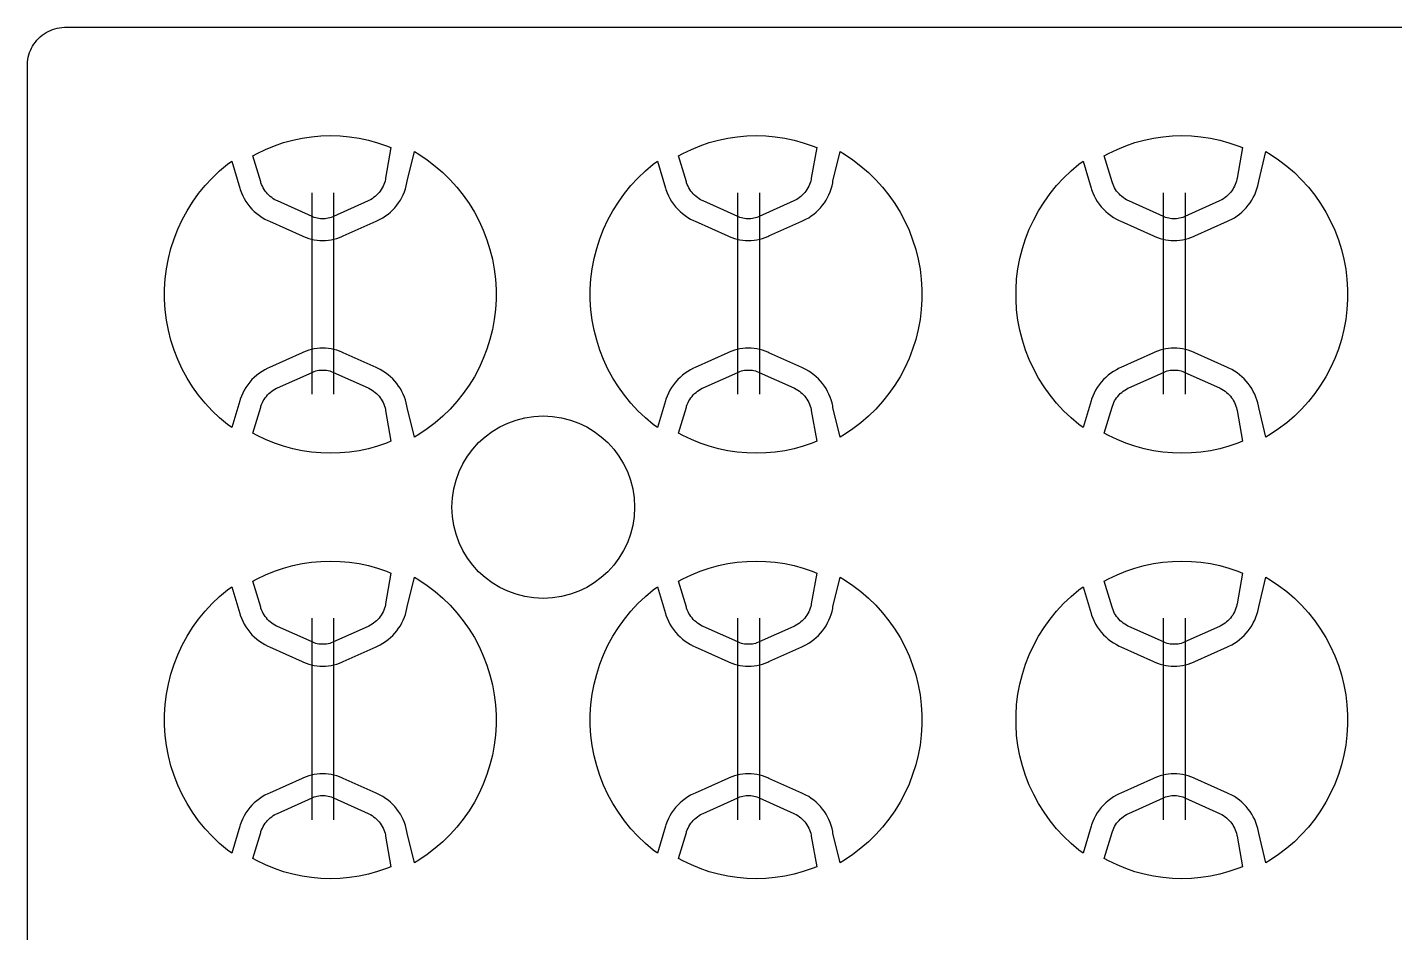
# Model space of a CAD drawing. Extents: x -62630 to 62630, y -41490 to 41490.
# Drawn here: x -62630 to 0, y 0 to 41490 of the extents above; entities that cross this region are included whole.
import ezdxf

# ---------------------------------------------------------------- set-up
doc = ezdxf.new("R2010")
doc.units = 0
doc.layers.add('L0D0_0', color=1, linetype='CONTINUOUS')

msp = doc.modelspace()

# ---------------------------------------------------------------- linework, layer by layer
at = {"layer": 'L0D0_0'}
for points in [[(-62630, -39792.879), (-62630, 39794.996), (-62623.094, 39904.771), (-62609.308, 40013.895), (-62588.697, 40121.939), (-62561.344, 40228.475), (-62527.354, 40333.084), (-62486.863, 40435.352), (-62440.031, 40534.876), (-62387.042, 40631.262), (-62328.106, 40724.132), (-62263.454, 40813.117), (-62193.342, 40897.867), (-62118.048, 40978.048), (-62037.867, 41053.342), (-61953.117, 41123.454), (-61864.132, 41188.106), (-61771.262, 41247.042), (-61674.876, 41300.031), (-61575.352, 41346.863), (-61473.084, 41387.354), (-61368.475, 41421.344), (-61261.939, 41448.697), (-61153.895, 41469.308), (-61044.771, 41483.094), (-60934.996, 41490), (56862.233, 41490)], [(-49600.001, 33911.1), (-49600.001, 24677.439)], [(-48600.001, 33911.1), (-48600.001, 24677.439)], [(-30100.001, 33911.1), (-30100.001, 24677.439)], [(-29100.001, 33911.1), (-29100.001, 24677.439)], [(-10600.001, 33911.1), (-10600.001, 24677.439)], [(-9600.001, 33911.1), (-9600.001, 24677.439)], [(-49600.001, 14411.1), (-49600.001, 5177.439)], [(-48600.001, 14411.1), (-48600.001, 5177.439)], [(-30100.001, 14411.1), (-30100.001, 5177.439)], [(-29100.001, 14411.1), (-29100.001, 5177.439)], [(-10600.001, 14411.1), (-10600.001, 5177.439)], [(-9600.001, 14411.1), (-9600.001, 5177.439)]]:
    msp.add_lwpolyline(points, dxfattribs=at)
for points in [[(-49136.126, 32715.761), (-49208.243, 32720.124), (-49279.965, 32728.834), (-49351.03, 32741.859), (-49421.179, 32759.152), (-49490.156, 32780.649), (-49557.709, 32806.273), (-49590.65, 32821.101), (-51175.309, 33534.415), (-51214.413, 33552.017), (-51290.323, 33591.936), (-51363.65, 33636.422), (-51434.12, 33685.308), (-51501.47, 33738.41), (-51565.447, 33795.53), (-51625.813, 33856.454), (-51682.341, 33920.956), (-51734.82, 33988.792), (-51783.054, 34059.71), (-51826.862, 34133.443), (-51866.081, 34209.718), (-51900.563, 34288.247), (-51930.18, 34368.737), (-51942.5, 34409.812), (-52300.044, 35601.845), (-52109.209, 35708.503), (-51715.42, 35898.521), (-51310.933, 36064.555), (-50897.209, 36206.007), (-50475.739, 36322.366), (-50048.043, 36413.213), (-49615.665, 36478.22), (-49180.165, 36517.152), (-48743.112, 36529.869), (-48306.084, 36516.325), (-47870.658, 36476.569), (-47438.404, 36410.744), (-47010.881, 36319.088), (-46589.632, 36201.931), (-46176.176, 36059.697), (-45974.09, 35976.297), (-46219.286, 34571.496), (-46226.631, 34529.413), (-46246.42, 34446.298), (-46271.234, 34364.543), (-46300.981, 34284.451), (-46335.551, 34206.318), (-46374.815, 34130.437), (-46418.627, 34057.087), (-46466.825, 33986.542), (-46519.23, 33919.063), (-46575.647, 33854.9), (-46635.867, 33794.293), (-46699.666, 33737.466), (-46766.808, 33684.629), (-46837.043, 33635.98), (-46910.11, 33591.699), (-46985.738, 33551.949), (-47024.693, 33534.415), (-48609.352, 32821.101), (-48642.293, 32806.273), (-48709.846, 32780.649), (-48778.823, 32759.152), (-48848.972, 32741.859), (-48920.037, 32728.834), (-48991.759, 32720.124), (-49063.877, 32715.761)], [(-29636.126, 32715.761), (-29708.243, 32720.124), (-29779.965, 32728.834), (-29851.03, 32741.859), (-29921.179, 32759.152), (-29990.156, 32780.649), (-30057.709, 32806.273), (-30090.65, 32821.101), (-31675.309, 33534.415), (-31714.413, 33552.017), (-31790.323, 33591.936), (-31863.65, 33636.422), (-31934.12, 33685.308), (-32001.47, 33738.41), (-32065.447, 33795.53), (-32125.813, 33856.454), (-32182.341, 33920.956), (-32234.82, 33988.792), (-32283.054, 34059.71), (-32326.862, 34133.443), (-32366.081, 34209.718), (-32400.563, 34288.247), (-32430.18, 34368.737), (-32442.5, 34409.812), (-32800.044, 35601.845), (-32609.209, 35708.503), (-32215.42, 35898.521), (-31810.933, 36064.555), (-31397.209, 36206.007), (-30975.739, 36322.366), (-30548.043, 36413.213), (-30115.665, 36478.22), (-29680.165, 36517.152), (-29243.112, 36529.869), (-28806.084, 36516.325), (-28370.658, 36476.569), (-27938.404, 36410.744), (-27510.881, 36319.088), (-27089.632, 36201.931), (-26676.176, 36059.697), (-26474.09, 35976.297), (-26719.286, 34571.496), (-26726.631, 34529.413), (-26746.42, 34446.298), (-26771.234, 34364.543), (-26800.981, 34284.451), (-26835.551, 34206.318), (-26874.815, 34130.437), (-26918.627, 34057.087), (-26966.825, 33986.542), (-27019.23, 33919.063), (-27075.647, 33854.9), (-27135.867, 33794.293), (-27199.666, 33737.466), (-27266.808, 33684.629), (-27337.043, 33635.98), (-27410.11, 33591.699), (-27485.738, 33551.949), (-27524.693, 33534.415), (-29109.352, 32821.101), (-29142.293, 32806.273), (-29209.846, 32780.649), (-29278.823, 32759.152), (-29348.972, 32741.859), (-29420.037, 32728.834), (-29491.759, 32720.124), (-29563.877, 32715.761)], [(-10136.126, 32715.761), (-10208.243, 32720.124), (-10279.965, 32728.834), (-10351.03, 32741.859), (-10421.179, 32759.152), (-10490.156, 32780.649), (-10557.709, 32806.273), (-10590.65, 32821.101), (-12175.309, 33534.415), (-12214.413, 33552.017), (-12290.323, 33591.936), (-12363.65, 33636.422), (-12434.12, 33685.308), (-12501.47, 33738.41), (-12565.447, 33795.53), (-12625.813, 33856.454), (-12682.341, 33920.956), (-12734.82, 33988.792), (-12783.054, 34059.71), (-12826.862, 34133.443), (-12866.081, 34209.718), (-12900.563, 34288.247), (-12930.18, 34368.737), (-12942.5, 34409.812), (-13300.044, 35601.845), (-13109.209, 35708.503), (-12715.42, 35898.521), (-12310.933, 36064.555), (-11897.209, 36206.007), (-11475.739, 36322.366), (-11048.043, 36413.213), (-10615.665, 36478.22), (-10180.165, 36517.152), (-9743.112, 36529.869), (-9306.084, 36516.325), (-8870.658, 36476.569), (-8438.404, 36410.744), (-8010.881, 36319.088), (-7589.632, 36201.931), (-7176.176, 36059.697), (-6974.09, 35976.297), (-7219.286, 34571.496), (-7226.631, 34529.413), (-7246.42, 34446.298), (-7271.234, 34364.543), (-7300.981, 34284.451), (-7335.551, 34206.318), (-7374.815, 34130.437), (-7418.627, 34057.087), (-7466.825, 33986.542), (-7519.23, 33919.063), (-7575.647, 33854.9), (-7635.867, 33794.293), (-7699.666, 33737.466), (-7766.808, 33684.629), (-7837.043, 33635.98), (-7910.11, 33591.699), (-7985.738, 33551.949), (-8024.693, 33534.415), (-9609.352, 32821.101), (-9642.293, 32806.273), (-9709.846, 32780.649), (-9778.823, 32759.152), (-9848.972, 32741.859), (-9920.037, 32728.834), (-9991.759, 32720.124), (-10063.877, 32715.761)], [(-44897.74, 22706.026), (-45228.671, 24067.545), (-45239.944, 24137.883), (-45270.788, 24276.977), (-45309.821, 24413.997), (-45356.908, 24548.463), (-45411.882, 24679.902), (-45474.55, 24807.852), (-45544.691, 24931.862), (-45622.06, 25051.496), (-45706.383, 25166.334), (-45797.365, 25275.973), (-45894.686, 25380.026), (-45998.003, 25478.128), (-46106.952, 25569.933), (-46221.152, 25655.119), (-46340.2, 25733.387), (-46463.678, 25804.461), (-46591.152, 25868.091), (-46656.662, 25896.073), (-48158.668, 26572.181), (-48217.278, 26599.999), (-48337.578, 26648.617), (-48460.54, 26690.045), (-48585.733, 26724.14), (-48712.721, 26750.782), (-48841.061, 26769.879), (-48970.305, 26781.364), (-49100.001, 26785.197), (-49229.697, 26781.364), (-49358.941, 26769.879), (-49487.281, 26750.782), (-49614.269, 26724.14), (-49739.462, 26690.045), (-49862.424, 26648.617), (-49982.724, 26599.999), (-50041.334, 26572.181), (-51543.34, 25896.073), (-51612.437, 25866.56), (-51746.67, 25799.01), (-51876.418, 25723.202), (-52001.174, 25639.431), (-52120.449, 25548.026), (-52233.777, 25449.343), (-52340.715, 25343.769), (-52440.844, 25231.717), (-52533.773, 25113.625), (-52619.138, 24989.955), (-52696.606, 24861.191), (-52765.873, 24727.836), (-52826.668, 24590.411), (-52878.754, 24449.456), (-52900.341, 24377.487), (-53269.253, 23147.554), (-53459.174, 23288.202), (-53820.789, 23592.575), (-54162.776, 23918.846), (-54483.813, 24265.751), (-54782.657, 24631.948), (-55058.151, 25016.02), (-55309.228, 25416.48), (-55534.918, 25831.777), (-55734.346, 26260.306), (-55906.74, 26700.406), (-56051.433, 27150.374), (-56167.866, 27608.47), (-56255.587, 28072.919), (-56314.257, 28541.924), (-56343.649, 29013.67), (-56343.649, 29486.33), (-56314.257, 29958.076), (-56255.587, 30427.081), (-56167.866, 30891.53), (-56051.433, 31349.626), (-55906.74, 31799.594), (-55734.346, 32239.694), (-55534.918, 32668.223), (-55309.228, 33083.52), (-55058.151, 33483.98), (-54782.657, 33868.052), (-54483.813, 34234.249), (-54162.776, 34581.154), (-53820.789, 34907.425), (-53459.174, 35211.798), (-53269.253, 35352.446), (-52900.341, 34122.513), (-52878.754, 34050.544), (-52826.668, 33909.589), (-52765.873, 33772.164), (-52696.606, 33638.809), (-52619.138, 33510.045), (-52533.773, 33386.375), (-52440.844, 33268.283), (-52340.715, 33156.231), (-52233.777, 33050.657), (-52120.449, 32951.974), (-52001.174, 32860.569), (-51876.418, 32776.798), (-51746.67, 32700.99), (-51612.437, 32633.44), (-51543.34, 32603.927), (-50041.334, 31927.819), (-49982.724, 31900.001), (-49862.424, 31851.383), (-49739.462, 31809.955), (-49614.269, 31775.86), (-49487.281, 31749.218), (-49358.941, 31730.121), (-49229.697, 31718.636), (-49100.001, 31714.803), (-48970.305, 31718.636), (-48841.061, 31730.121), (-48712.721, 31749.218), (-48585.733, 31775.86), (-48460.54, 31809.955), (-48337.578, 31851.383), (-48217.278, 31900.001), (-48158.668, 31927.819), (-46656.662, 32603.927), (-46591.152, 32631.909), (-46463.678, 32695.539), (-46340.2, 32766.613), (-46221.152, 32844.881), (-46106.952, 32930.067), (-45998.003, 33021.872), (-45894.686, 33119.974), (-45797.365, 33224.027), (-45706.383, 33333.666), (-45622.06, 33448.504), (-45544.691, 33568.138), (-45474.55, 33692.148), (-45411.882, 33820.098), (-45356.908, 33951.537), (-45309.821, 34086.003), (-45270.788, 34223.023), (-45239.944, 34362.117), (-45228.671, 34432.455), (-44897.74, 35793.974), (-44697.751, 35676.246), (-44312.896, 35416.803), (-43944.602, 35134.344), (-43594.244, 34829.922), (-43263.129, 34504.674), (-42952.493, 34159.813), (-42663.495, 33796.627), (-42397.215, 33416.471), (-42154.646, 33020.765), (-41936.693, 32610.984), (-41744.171, 32188.659), (-41577.796, 31755.365), (-41438.192, 31312.721), (-41325.877, 30862.377), (-41241.273, 30406.016), (-41184.694, 29945.34), (-41156.351, 29482.069), (-41156.351, 29017.931), (-41184.694, 28554.66), (-41241.273, 28093.984), (-41325.877, 27637.623), (-41438.192, 27187.279), (-41577.796, 26744.635), (-41744.171, 26311.341), (-41936.693, 25889.016), (-42154.646, 25479.235), (-42397.215, 25083.529), (-42663.495, 24703.373), (-42952.493, 24340.187), (-43263.129, 23995.326), (-43594.244, 23670.078), (-43944.602, 23365.656), (-44312.896, 23083.197), (-44697.751, 22823.754)], [(-25397.74, 22706.026), (-25728.671, 24067.545), (-25739.944, 24137.883), (-25770.788, 24276.977), (-25809.821, 24413.997), (-25856.908, 24548.463), (-25911.882, 24679.902), (-25974.55, 24807.852), (-26044.691, 24931.862), (-26122.06, 25051.496), (-26206.383, 25166.334), (-26297.365, 25275.973), (-26394.686, 25380.026), (-26498.003, 25478.128), (-26606.952, 25569.933), (-26721.152, 25655.119), (-26840.2, 25733.387), (-26963.678, 25804.461), (-27091.152, 25868.091), (-27156.662, 25896.073), (-28658.668, 26572.181), (-28717.278, 26599.999), (-28837.578, 26648.617), (-28960.54, 26690.045), (-29085.733, 26724.14), (-29212.721, 26750.782), (-29341.061, 26769.879), (-29470.305, 26781.364), (-29600.001, 26785.197), (-29729.697, 26781.364), (-29858.941, 26769.879), (-29987.281, 26750.782), (-30114.269, 26724.14), (-30239.462, 26690.045), (-30362.424, 26648.617), (-30482.724, 26599.999), (-30541.334, 26572.181), (-32043.34, 25896.073), (-32112.437, 25866.56), (-32246.67, 25799.01), (-32376.418, 25723.202), (-32501.174, 25639.431), (-32620.449, 25548.026), (-32733.777, 25449.343), (-32840.715, 25343.769), (-32940.844, 25231.717), (-33033.773, 25113.625), (-33119.138, 24989.955), (-33196.606, 24861.191), (-33265.873, 24727.836), (-33326.668, 24590.411), (-33378.754, 24449.456), (-33400.341, 24377.487), (-33769.253, 23147.554), (-33959.174, 23288.202), (-34320.789, 23592.575), (-34662.776, 23918.846), (-34983.813, 24265.751), (-35282.657, 24631.948), (-35558.151, 25016.02), (-35809.228, 25416.48), (-36034.918, 25831.777), (-36234.346, 26260.306), (-36406.74, 26700.406), (-36551.433, 27150.374), (-36667.866, 27608.47), (-36755.587, 28072.919), (-36814.257, 28541.924), (-36843.649, 29013.67), (-36843.649, 29486.33), (-36814.257, 29958.076), (-36755.587, 30427.081), (-36667.866, 30891.53), (-36551.433, 31349.626), (-36406.74, 31799.594), (-36234.346, 32239.694), (-36034.918, 32668.223), (-35809.228, 33083.52), (-35558.151, 33483.98), (-35282.657, 33868.052), (-34983.813, 34234.249), (-34662.776, 34581.154), (-34320.789, 34907.425), (-33959.174, 35211.798), (-33769.253, 35352.446), (-33400.341, 34122.513), (-33378.754, 34050.544), (-33326.668, 33909.589), (-33265.873, 33772.164), (-33196.606, 33638.809), (-33119.138, 33510.045), (-33033.773, 33386.375), (-32940.844, 33268.283), (-32840.715, 33156.231), (-32733.777, 33050.657), (-32620.449, 32951.974), (-32501.174, 32860.569), (-32376.418, 32776.798), (-32246.67, 32700.99), (-32112.437, 32633.44), (-32043.34, 32603.927), (-30541.334, 31927.819), (-30482.724, 31900.001), (-30362.424, 31851.383), (-30239.462, 31809.955), (-30114.269, 31775.86), (-29987.281, 31749.218), (-29858.941, 31730.121), (-29729.697, 31718.636), (-29600.001, 31714.803), (-29470.305, 31718.636), (-29341.061, 31730.121), (-29212.721, 31749.218), (-29085.733, 31775.86), (-28960.54, 31809.955), (-28837.578, 31851.383), (-28717.278, 31900.001), (-28658.668, 31927.819), (-27156.662, 32603.927), (-27091.152, 32631.909), (-26963.678, 32695.539), (-26840.2, 32766.613), (-26721.152, 32844.881), (-26606.952, 32930.067), (-26498.003, 33021.872), (-26394.686, 33119.974), (-26297.365, 33224.027), (-26206.383, 33333.666), (-26122.06, 33448.504), (-26044.691, 33568.138), (-25974.55, 33692.148), (-25911.882, 33820.098), (-25856.908, 33951.537), (-25809.821, 34086.003), (-25770.788, 34223.023), (-25739.944, 34362.117), (-25728.671, 34432.455), (-25397.74, 35793.974), (-25197.751, 35676.246), (-24812.896, 35416.803), (-24444.602, 35134.344), (-24094.244, 34829.922), (-23763.129, 34504.674), (-23452.493, 34159.813), (-23163.495, 33796.627), (-22897.215, 33416.471), (-22654.646, 33020.765), (-22436.693, 32610.984), (-22244.171, 32188.659), (-22077.796, 31755.365), (-21938.192, 31312.721), (-21825.877, 30862.377), (-21741.273, 30406.016), (-21684.694, 29945.34), (-21656.351, 29482.069), (-21656.351, 29017.931), (-21684.694, 28554.66), (-21741.273, 28093.984), (-21825.877, 27637.623), (-21938.192, 27187.279), (-22077.796, 26744.635), (-22244.171, 26311.341), (-22436.693, 25889.016), (-22654.646, 25479.235), (-22897.215, 25083.529), (-23163.495, 24703.373), (-23452.493, 24340.187), (-23763.129, 23995.326), (-24094.244, 23670.078), (-24444.602, 23365.656), (-24812.896, 23083.197), (-25197.751, 22823.754)], [(-5897.74, 22706.026), (-6228.671, 24067.545), (-6239.944, 24137.883), (-6270.788, 24276.977), (-6309.821, 24413.997), (-6356.908, 24548.463), (-6411.882, 24679.902), (-6474.55, 24807.852), (-6544.691, 24931.862), (-6622.06, 25051.496), (-6706.383, 25166.334), (-6797.365, 25275.973), (-6894.686, 25380.026), (-6998.003, 25478.128), (-7106.952, 25569.933), (-7221.152, 25655.119), (-7340.2, 25733.387), (-7463.678, 25804.461), (-7591.152, 25868.091), (-7656.662, 25896.073), (-9158.668, 26572.181), (-9217.278, 26599.999), (-9337.578, 26648.617), (-9460.54, 26690.045), (-9585.733, 26724.14), (-9712.721, 26750.782), (-9841.061, 26769.879), (-9970.305, 26781.364), (-10100.001, 26785.197), (-10229.697, 26781.364), (-10358.941, 26769.879), (-10487.281, 26750.782), (-10614.269, 26724.14), (-10739.462, 26690.045), (-10862.424, 26648.617), (-10982.724, 26599.999), (-11041.334, 26572.181), (-12543.34, 25896.073), (-12612.437, 25866.56), (-12746.67, 25799.01), (-12876.418, 25723.202), (-13001.174, 25639.431), (-13120.449, 25548.026), (-13233.777, 25449.343), (-13340.715, 25343.769), (-13440.844, 25231.717), (-13533.773, 25113.625), (-13619.138, 24989.955), (-13696.606, 24861.191), (-13765.873, 24727.836), (-13826.668, 24590.411), (-13878.754, 24449.456), (-13900.341, 24377.487), (-14269.253, 23147.554), (-14459.174, 23288.202), (-14820.789, 23592.575), (-15162.776, 23918.846), (-15483.813, 24265.751), (-15782.657, 24631.948), (-16058.151, 25016.02), (-16309.228, 25416.48), (-16534.918, 25831.777), (-16734.346, 26260.306), (-16906.74, 26700.406), (-17051.433, 27150.374), (-17167.866, 27608.47), (-17255.587, 28072.919), (-17314.257, 28541.924), (-17343.649, 29013.67), (-17343.649, 29486.33), (-17314.257, 29958.076), (-17255.587, 30427.081), (-17167.866, 30891.53), (-17051.433, 31349.626), (-16906.74, 31799.594), (-16734.346, 32239.694), (-16534.918, 32668.223), (-16309.228, 33083.52), (-16058.151, 33483.98), (-15782.657, 33868.052), (-15483.813, 34234.249), (-15162.776, 34581.154), (-14820.789, 34907.425), (-14459.174, 35211.798), (-14269.253, 35352.446), (-13900.341, 34122.513), (-13878.754, 34050.544), (-13826.668, 33909.589), (-13765.873, 33772.164), (-13696.606, 33638.809), (-13619.138, 33510.045), (-13533.773, 33386.375), (-13440.844, 33268.283), (-13340.715, 33156.231), (-13233.777, 33050.657), (-13120.449, 32951.974), (-13001.174, 32860.569), (-12876.418, 32776.798), (-12746.67, 32700.99), (-12612.437, 32633.44), (-12543.34, 32603.927), (-11041.334, 31927.819), (-10982.724, 31900.001), (-10862.424, 31851.383), (-10739.462, 31809.955), (-10614.269, 31775.86), (-10487.281, 31749.218), (-10358.941, 31730.121), (-10229.697, 31718.636), (-10100.001, 31714.803), (-9970.305, 31718.636), (-9841.061, 31730.121), (-9712.721, 31749.218), (-9585.733, 31775.86), (-9460.54, 31809.955), (-9337.578, 31851.383), (-9217.278, 31900.001), (-9158.668, 31927.819), (-7656.662, 32603.927), (-7591.152, 32631.909), (-7463.678, 32695.539), (-7340.2, 32766.613), (-7221.152, 32844.881), (-7106.952, 32930.067), (-6998.003, 33021.872), (-6894.686, 33119.974), (-6797.365, 33224.027), (-6706.383, 33333.666), (-6622.06, 33448.504), (-6544.691, 33568.138), (-6474.55, 33692.148), (-6411.882, 33820.098), (-6356.908, 33951.537), (-6309.821, 34086.003), (-6270.788, 34223.023), (-6239.944, 34362.117), (-6228.671, 34432.455), (-5897.74, 35793.974), (-5697.751, 35676.246), (-5312.896, 35416.803), (-4944.602, 35134.344), (-4594.244, 34829.922), (-4263.129, 34504.674), (-3952.493, 34159.813), (-3663.495, 33796.627), (-3397.215, 33416.471), (-3154.646, 33020.765), (-2936.693, 32610.984), (-2744.171, 32188.659), (-2577.796, 31755.365), (-2438.192, 31312.721), (-2325.877, 30862.377), (-2241.273, 30406.016), (-2184.694, 29945.34), (-2156.351, 29482.069), (-2156.351, 29017.931), (-2184.694, 28554.66), (-2241.273, 28093.984), (-2325.877, 27637.623), (-2438.192, 27187.279), (-2577.796, 26744.635), (-2744.171, 26311.341), (-2936.693, 25889.016), (-3154.646, 25479.235), (-3397.215, 25083.529), (-3663.495, 24703.373), (-3952.493, 24340.187), (-4263.129, 23995.326), (-4594.244, 23670.078), (-4944.602, 23365.656), (-5312.896, 23083.197), (-5697.751, 22823.754)], [(-48743.112, 21970.131), (-49180.165, 21982.848), (-49615.665, 22021.78), (-50048.043, 22086.787), (-50475.739, 22177.634), (-50897.209, 22293.993), (-51310.933, 22435.445), (-51715.42, 22601.479), (-52109.209, 22791.497), (-52300.044, 22898.155), (-51942.5, 24090.188), (-51930.18, 24131.263), (-51900.563, 24211.753), (-51866.081, 24290.282), (-51826.862, 24366.557), (-51783.054, 24440.29), (-51734.82, 24511.208), (-51682.341, 24579.044), (-51625.813, 24643.546), (-51565.447, 24704.47), (-51501.47, 24761.59), (-51434.12, 24814.692), (-51363.65, 24863.578), (-51290.323, 24908.064), (-51214.413, 24947.983), (-51175.309, 24965.585), (-49590.65, 25678.899), (-49557.709, 25693.727), (-49490.156, 25719.351), (-49421.179, 25740.848), (-49351.03, 25758.141), (-49279.965, 25771.166), (-49208.243, 25779.876), (-49136.126, 25784.239), (-49063.877, 25784.239), (-48991.759, 25779.876), (-48920.037, 25771.166), (-48848.972, 25758.141), (-48778.823, 25740.848), (-48709.846, 25719.351), (-48642.293, 25693.727), (-48609.352, 25678.899), (-47024.693, 24965.585), (-46985.738, 24948.051), (-46910.11, 24908.301), (-46837.043, 24864.02), (-46766.808, 24815.371), (-46699.666, 24762.534), (-46635.867, 24705.707), (-46575.647, 24645.1), (-46519.23, 24580.937), (-46466.825, 24513.458), (-46418.627, 24442.913), (-46374.815, 24369.563), (-46335.551, 24293.682), (-46300.981, 24215.549), (-46271.234, 24135.457), (-46246.42, 24053.702), (-46226.631, 23970.587), (-46219.286, 23928.504), (-45974.09, 22523.703), (-46176.176, 22440.303), (-46589.632, 22298.069), (-47010.881, 22180.912), (-47438.404, 22089.256), (-47870.658, 22023.431), (-48306.084, 21983.675)], [(-29243.112, 21970.131), (-29680.165, 21982.848), (-30115.665, 22021.78), (-30548.043, 22086.787), (-30975.739, 22177.634), (-31397.209, 22293.993), (-31810.933, 22435.445), (-32215.42, 22601.479), (-32609.209, 22791.497), (-32800.044, 22898.155), (-32442.5, 24090.188), (-32430.18, 24131.263), (-32400.563, 24211.753), (-32366.081, 24290.282), (-32326.862, 24366.557), (-32283.054, 24440.29), (-32234.82, 24511.208), (-32182.341, 24579.044), (-32125.813, 24643.546), (-32065.447, 24704.47), (-32001.47, 24761.59), (-31934.12, 24814.692), (-31863.65, 24863.578), (-31790.323, 24908.064), (-31714.413, 24947.983), (-31675.309, 24965.585), (-30090.65, 25678.899), (-30057.709, 25693.727), (-29990.156, 25719.351), (-29921.179, 25740.848), (-29851.03, 25758.141), (-29779.965, 25771.166), (-29708.243, 25779.876), (-29636.126, 25784.239), (-29563.877, 25784.239), (-29491.759, 25779.876), (-29420.037, 25771.166), (-29348.972, 25758.141), (-29278.823, 25740.848), (-29209.846, 25719.351), (-29142.293, 25693.727), (-29109.352, 25678.899), (-27524.693, 24965.585), (-27485.738, 24948.051), (-27410.11, 24908.301), (-27337.043, 24864.02), (-27266.808, 24815.371), (-27199.666, 24762.534), (-27135.867, 24705.707), (-27075.647, 24645.1), (-27019.23, 24580.937), (-26966.825, 24513.458), (-26918.627, 24442.913), (-26874.815, 24369.563), (-26835.551, 24293.682), (-26800.981, 24215.549), (-26771.234, 24135.457), (-26746.42, 24053.702), (-26726.631, 23970.587), (-26719.286, 23928.504), (-26474.09, 22523.703), (-26676.176, 22440.303), (-27089.632, 22298.069), (-27510.881, 22180.912), (-27938.404, 22089.256), (-28370.658, 22023.431), (-28806.084, 21983.675)], [(-9743.112, 21970.131), (-10180.165, 21982.848), (-10615.665, 22021.78), (-11048.043, 22086.787), (-11475.739, 22177.634), (-11897.209, 22293.993), (-12310.933, 22435.445), (-12715.42, 22601.479), (-13109.209, 22791.497), (-13300.044, 22898.155), (-12942.5, 24090.188), (-12930.18, 24131.263), (-12900.563, 24211.753), (-12866.081, 24290.282), (-12826.862, 24366.557), (-12783.054, 24440.29), (-12734.82, 24511.208), (-12682.341, 24579.044), (-12625.813, 24643.546), (-12565.447, 24704.47), (-12501.47, 24761.59), (-12434.12, 24814.692), (-12363.65, 24863.578), (-12290.323, 24908.064), (-12214.413, 24947.983), (-12175.309, 24965.585), (-10590.65, 25678.899), (-10557.709, 25693.727), (-10490.156, 25719.351), (-10421.179, 25740.848), (-10351.03, 25758.141), (-10279.965, 25771.166), (-10208.243, 25779.876), (-10136.126, 25784.239), (-10063.877, 25784.239), (-9991.759, 25779.876), (-9920.037, 25771.166), (-9848.972, 25758.141), (-9778.823, 25740.848), (-9709.846, 25719.351), (-9642.293, 25693.727), (-9609.352, 25678.899), (-8024.693, 24965.585), (-7985.738, 24948.051), (-7910.11, 24908.301), (-7837.043, 24864.02), (-7766.808, 24815.371), (-7699.666, 24762.534), (-7635.867, 24705.707), (-7575.647, 24645.1), (-7519.23, 24580.937), (-7466.825, 24513.458), (-7418.627, 24442.913), (-7374.815, 24369.563), (-7335.551, 24293.682), (-7300.981, 24215.549), (-7271.234, 24135.457), (-7246.42, 24053.702), (-7226.631, 23970.587), (-7219.286, 23928.504), (-6974.09, 22523.703), (-7176.176, 22440.303), (-7589.632, 22298.069), (-8010.881, 22180.912), (-8438.404, 22089.256), (-8870.658, 22023.431), (-9306.084, 21983.675)], [(-49136.126, 13215.761), (-49208.243, 13220.124), (-49279.965, 13228.834), (-49351.03, 13241.859), (-49421.179, 13259.152), (-49490.156, 13280.649), (-49557.709, 13306.273), (-49590.65, 13321.101), (-51175.309, 14034.415), (-51214.413, 14052.017), (-51290.323, 14091.936), (-51363.65, 14136.422), (-51434.12, 14185.308), (-51501.47, 14238.41), (-51565.447, 14295.53), (-51625.813, 14356.454), (-51682.341, 14420.956), (-51734.82, 14488.792), (-51783.054, 14559.71), (-51826.862, 14633.443), (-51866.081, 14709.718), (-51900.563, 14788.247), (-51930.18, 14868.737), (-51942.5, 14909.812), (-52300.044, 16101.845), (-52109.209, 16208.503), (-51715.42, 16398.521), (-51310.933, 16564.555), (-50897.209, 16706.007), (-50475.739, 16822.366), (-50048.043, 16913.213), (-49615.665, 16978.22), (-49180.165, 17017.152), (-48743.112, 17029.869), (-48306.084, 17016.325), (-47870.658, 16976.569), (-47438.404, 16910.744), (-47010.881, 16819.088), (-46589.632, 16701.931), (-46176.176, 16559.697), (-45974.09, 16476.297), (-46219.286, 15071.496), (-46226.631, 15029.413), (-46246.42, 14946.298), (-46271.234, 14864.543), (-46300.981, 14784.451), (-46335.551, 14706.318), (-46374.815, 14630.437), (-46418.627, 14557.087), (-46466.825, 14486.542), (-46519.23, 14419.063), (-46575.647, 14354.9), (-46635.867, 14294.293), (-46699.666, 14237.466), (-46766.808, 14184.629), (-46837.043, 14135.98), (-46910.11, 14091.699), (-46985.738, 14051.949), (-47024.693, 14034.415), (-48609.352, 13321.101), (-48642.293, 13306.273), (-48709.846, 13280.649), (-48778.823, 13259.152), (-48848.972, 13241.859), (-48920.037, 13228.834), (-48991.759, 13220.124), (-49063.877, 13215.761)], [(-29636.126, 13215.761), (-29708.243, 13220.124), (-29779.965, 13228.834), (-29851.03, 13241.859), (-29921.179, 13259.152), (-29990.156, 13280.649), (-30057.709, 13306.273), (-30090.65, 13321.101), (-31675.309, 14034.415), (-31714.413, 14052.017), (-31790.323, 14091.936), (-31863.65, 14136.422), (-31934.12, 14185.308), (-32001.47, 14238.41), (-32065.447, 14295.53), (-32125.813, 14356.454), (-32182.341, 14420.956), (-32234.82, 14488.792), (-32283.054, 14559.71), (-32326.862, 14633.443), (-32366.081, 14709.718), (-32400.563, 14788.247), (-32430.18, 14868.737), (-32442.5, 14909.812), (-32800.044, 16101.845), (-32609.209, 16208.503), (-32215.42, 16398.521), (-31810.933, 16564.555), (-31397.209, 16706.007), (-30975.739, 16822.366), (-30548.043, 16913.213), (-30115.665, 16978.22), (-29680.165, 17017.152), (-29243.112, 17029.869), (-28806.084, 17016.325), (-28370.658, 16976.569), (-27938.404, 16910.744), (-27510.881, 16819.088), (-27089.632, 16701.931), (-26676.176, 16559.697), (-26474.09, 16476.297), (-26719.286, 15071.496), (-26726.631, 15029.413), (-26746.42, 14946.298), (-26771.234, 14864.543), (-26800.981, 14784.451), (-26835.551, 14706.318), (-26874.815, 14630.437), (-26918.627, 14557.087), (-26966.825, 14486.542), (-27019.23, 14419.063), (-27075.647, 14354.9), (-27135.867, 14294.293), (-27199.666, 14237.466), (-27266.808, 14184.629), (-27337.043, 14135.98), (-27410.11, 14091.699), (-27485.738, 14051.949), (-27524.693, 14034.415), (-29109.352, 13321.101), (-29142.293, 13306.273), (-29209.846, 13280.649), (-29278.823, 13259.152), (-29348.972, 13241.859), (-29420.037, 13228.834), (-29491.759, 13220.124), (-29563.877, 13215.761)], [(-10136.126, 13215.761), (-10208.243, 13220.124), (-10279.965, 13228.834), (-10351.03, 13241.859), (-10421.179, 13259.152), (-10490.156, 13280.649), (-10557.709, 13306.273), (-10590.65, 13321.101), (-12175.309, 14034.415), (-12214.413, 14052.017), (-12290.323, 14091.936), (-12363.65, 14136.422), (-12434.12, 14185.308), (-12501.47, 14238.41), (-12565.447, 14295.53), (-12625.813, 14356.454), (-12682.341, 14420.956), (-12734.82, 14488.792), (-12783.054, 14559.71), (-12826.862, 14633.443), (-12866.081, 14709.718), (-12900.563, 14788.247), (-12930.18, 14868.737), (-12942.5, 14909.812), (-13300.044, 16101.845), (-13109.209, 16208.503), (-12715.42, 16398.521), (-12310.933, 16564.555), (-11897.209, 16706.007), (-11475.739, 16822.366), (-11048.043, 16913.213), (-10615.665, 16978.22), (-10180.165, 17017.152), (-9743.112, 17029.869), (-9306.084, 17016.325), (-8870.658, 16976.569), (-8438.404, 16910.744), (-8010.881, 16819.088), (-7589.632, 16701.931), (-7176.176, 16559.697), (-6974.09, 16476.297), (-7219.286, 15071.496), (-7226.631, 15029.413), (-7246.42, 14946.298), (-7271.234, 14864.543), (-7300.981, 14784.451), (-7335.551, 14706.318), (-7374.815, 14630.437), (-7418.627, 14557.087), (-7466.825, 14486.542), (-7519.23, 14419.063), (-7575.647, 14354.9), (-7635.867, 14294.293), (-7699.666, 14237.466), (-7766.808, 14184.629), (-7837.043, 14135.98), (-7910.11, 14091.699), (-7985.738, 14051.949), (-8024.693, 14034.415), (-9609.352, 13321.101), (-9642.293, 13306.273), (-9709.846, 13280.649), (-9778.823, 13259.152), (-9848.972, 13241.859), (-9920.037, 13228.834), (-9991.759, 13220.124), (-10063.877, 13215.761)], [(-44897.74, 3206.026), (-45228.671, 4567.545), (-45239.944, 4637.883), (-45270.788, 4776.977), (-45309.821, 4913.997), (-45356.908, 5048.463), (-45411.882, 5179.902), (-45474.55, 5307.852), (-45544.691, 5431.862), (-45622.06, 5551.496), (-45706.383, 5666.334), (-45797.365, 5775.973), (-45894.686, 5880.026), (-45998.003, 5978.128), (-46106.952, 6069.933), (-46221.152, 6155.119), (-46340.2, 6233.387), (-46463.678, 6304.461), (-46591.152, 6368.091), (-46656.662, 6396.073), (-48158.668, 7072.181), (-48217.278, 7099.999), (-48337.578, 7148.617), (-48460.54, 7190.045), (-48585.733, 7224.14), (-48712.721, 7250.782), (-48841.061, 7269.879), (-48970.305, 7281.364), (-49100.001, 7285.197), (-49229.697, 7281.364), (-49358.941, 7269.879), (-49487.281, 7250.782), (-49614.269, 7224.14), (-49739.462, 7190.045), (-49862.424, 7148.617), (-49982.724, 7099.999), (-50041.334, 7072.181), (-51543.34, 6396.073), (-51612.437, 6366.56), (-51746.67, 6299.01), (-51876.418, 6223.202), (-52001.174, 6139.431), (-52120.449, 6048.026), (-52233.777, 5949.343), (-52340.715, 5843.769), (-52440.844, 5731.717), (-52533.773, 5613.625), (-52619.138, 5489.955), (-52696.606, 5361.191), (-52765.873, 5227.836), (-52826.668, 5090.411), (-52878.754, 4949.456), (-52900.341, 4877.487), (-53269.253, 3647.554), (-53459.174, 3788.202), (-53820.789, 4092.575), (-54162.776, 4418.846), (-54483.813, 4765.751), (-54782.657, 5131.948), (-55058.151, 5516.02), (-55309.228, 5916.48), (-55534.918, 6331.777), (-55734.346, 6760.306), (-55906.74, 7200.406), (-56051.433, 7650.374), (-56167.866, 8108.47), (-56255.587, 8572.919), (-56314.257, 9041.924), (-56343.649, 9513.67), (-56343.649, 9986.33), (-56314.257, 10458.076), (-56255.587, 10927.081), (-56167.866, 11391.53), (-56051.433, 11849.626), (-55906.74, 12299.594), (-55734.346, 12739.694), (-55534.918, 13168.223), (-55309.228, 13583.52), (-55058.151, 13983.98), (-54782.657, 14368.052), (-54483.813, 14734.249), (-54162.776, 15081.154), (-53820.789, 15407.425), (-53459.174, 15711.798), (-53269.253, 15852.446), (-52900.341, 14622.513), (-52878.754, 14550.544), (-52826.668, 14409.589), (-52765.873, 14272.164), (-52696.606, 14138.809), (-52619.138, 14010.045), (-52533.773, 13886.375), (-52440.844, 13768.283), (-52340.715, 13656.231), (-52233.777, 13550.657), (-52120.449, 13451.974), (-52001.174, 13360.569), (-51876.418, 13276.798), (-51746.67, 13200.99), (-51612.437, 13133.44), (-51543.34, 13103.927), (-50041.334, 12427.819), (-49982.724, 12400.001), (-49862.424, 12351.383), (-49739.462, 12309.955), (-49614.269, 12275.86), (-49487.281, 12249.218), (-49358.941, 12230.121), (-49229.697, 12218.636), (-49100.001, 12214.803), (-48970.305, 12218.636), (-48841.061, 12230.121), (-48712.721, 12249.218), (-48585.733, 12275.86), (-48460.54, 12309.955), (-48337.578, 12351.383), (-48217.278, 12400.001), (-48158.668, 12427.819), (-46656.662, 13103.927), (-46591.152, 13131.909), (-46463.678, 13195.539), (-46340.2, 13266.613), (-46221.152, 13344.881), (-46106.952, 13430.067), (-45998.003, 13521.872), (-45894.686, 13619.974), (-45797.365, 13724.027), (-45706.383, 13833.666), (-45622.06, 13948.504), (-45544.691, 14068.138), (-45474.55, 14192.148), (-45411.882, 14320.098), (-45356.908, 14451.537), (-45309.821, 14586.003), (-45270.788, 14723.023), (-45239.944, 14862.117), (-45228.671, 14932.455), (-44897.74, 16293.974), (-44697.751, 16176.246), (-44312.896, 15916.803), (-43944.602, 15634.344), (-43594.244, 15329.922), (-43263.129, 15004.674), (-42952.493, 14659.813), (-42663.495, 14296.627), (-42397.215, 13916.471), (-42154.646, 13520.765), (-41936.693, 13110.984), (-41744.171, 12688.659), (-41577.796, 12255.365), (-41438.192, 11812.721), (-41325.877, 11362.377), (-41241.273, 10906.016), (-41184.694, 10445.34), (-41156.351, 9982.069), (-41156.351, 9517.931), (-41184.694, 9054.66), (-41241.273, 8593.984), (-41325.877, 8137.623), (-41438.192, 7687.279), (-41577.796, 7244.635), (-41744.171, 6811.341), (-41936.693, 6389.016), (-42154.646, 5979.235), (-42397.215, 5583.529), (-42663.495, 5203.373), (-42952.493, 4840.187), (-43263.129, 4495.326), (-43594.244, 4170.078), (-43944.602, 3865.656), (-44312.896, 3583.197), (-44697.751, 3323.754)], [(-25397.74, 3206.026), (-25728.671, 4567.545), (-25739.944, 4637.883), (-25770.788, 4776.977), (-25809.821, 4913.997), (-25856.908, 5048.463), (-25911.882, 5179.902), (-25974.55, 5307.852), (-26044.691, 5431.862), (-26122.06, 5551.496), (-26206.383, 5666.334), (-26297.365, 5775.973), (-26394.686, 5880.026), (-26498.003, 5978.128), (-26606.952, 6069.933), (-26721.152, 6155.119), (-26840.2, 6233.387), (-26963.678, 6304.461), (-27091.152, 6368.091), (-27156.662, 6396.073), (-28658.668, 7072.181), (-28717.278, 7099.999), (-28837.578, 7148.617), (-28960.54, 7190.045), (-29085.733, 7224.14), (-29212.721, 7250.782), (-29341.061, 7269.879), (-29470.305, 7281.364), (-29600.001, 7285.197), (-29729.697, 7281.364), (-29858.941, 7269.879), (-29987.281, 7250.782), (-30114.269, 7224.14), (-30239.462, 7190.045), (-30362.424, 7148.617), (-30482.724, 7099.999), (-30541.334, 7072.181), (-32043.34, 6396.073), (-32112.437, 6366.56), (-32246.67, 6299.01), (-32376.418, 6223.202), (-32501.174, 6139.431), (-32620.449, 6048.026), (-32733.777, 5949.343), (-32840.715, 5843.769), (-32940.844, 5731.717), (-33033.773, 5613.625), (-33119.138, 5489.955), (-33196.606, 5361.191), (-33265.873, 5227.836), (-33326.668, 5090.411), (-33378.754, 4949.456), (-33400.341, 4877.487), (-33769.253, 3647.554), (-33959.174, 3788.202), (-34320.789, 4092.575), (-34662.776, 4418.846), (-34983.813, 4765.751), (-35282.657, 5131.948), (-35558.151, 5516.02), (-35809.228, 5916.48), (-36034.918, 6331.777), (-36234.346, 6760.306), (-36406.74, 7200.406), (-36551.433, 7650.374), (-36667.866, 8108.47), (-36755.587, 8572.919), (-36814.257, 9041.924), (-36843.649, 9513.67), (-36843.649, 9986.33), (-36814.257, 10458.076), (-36755.587, 10927.081), (-36667.866, 11391.53), (-36551.433, 11849.626), (-36406.74, 12299.594), (-36234.346, 12739.694), (-36034.918, 13168.223), (-35809.228, 13583.52), (-35558.151, 13983.98), (-35282.657, 14368.052), (-34983.813, 14734.249), (-34662.776, 15081.154), (-34320.789, 15407.425), (-33959.174, 15711.798), (-33769.253, 15852.446), (-33400.341, 14622.513), (-33378.754, 14550.544), (-33326.668, 14409.589), (-33265.873, 14272.164), (-33196.606, 14138.809), (-33119.138, 14010.045), (-33033.773, 13886.375), (-32940.844, 13768.283), (-32840.715, 13656.231), (-32733.777, 13550.657), (-32620.449, 13451.974), (-32501.174, 13360.569), (-32376.418, 13276.798), (-32246.67, 13200.99), (-32112.437, 13133.44), (-32043.34, 13103.927), (-30541.334, 12427.819), (-30482.724, 12400.001), (-30362.424, 12351.383), (-30239.462, 12309.955), (-30114.269, 12275.86), (-29987.281, 12249.218), (-29858.941, 12230.121), (-29729.697, 12218.636), (-29600.001, 12214.803), (-29470.305, 12218.636), (-29341.061, 12230.121), (-29212.721, 12249.218), (-29085.733, 12275.86), (-28960.54, 12309.955), (-28837.578, 12351.383), (-28717.278, 12400.001), (-28658.668, 12427.819), (-27156.662, 13103.927), (-27091.152, 13131.909), (-26963.678, 13195.539), (-26840.2, 13266.613), (-26721.152, 13344.881), (-26606.952, 13430.067), (-26498.003, 13521.872), (-26394.686, 13619.974), (-26297.365, 13724.027), (-26206.383, 13833.666), (-26122.06, 13948.504), (-26044.691, 14068.138), (-25974.55, 14192.148), (-25911.882, 14320.098), (-25856.908, 14451.537), (-25809.821, 14586.003), (-25770.788, 14723.023), (-25739.944, 14862.117), (-25728.671, 14932.455), (-25397.74, 16293.974), (-25197.751, 16176.246), (-24812.896, 15916.803), (-24444.602, 15634.344), (-24094.244, 15329.922), (-23763.129, 15004.674), (-23452.493, 14659.813), (-23163.495, 14296.627), (-22897.215, 13916.471), (-22654.646, 13520.765), (-22436.693, 13110.984), (-22244.171, 12688.659), (-22077.796, 12255.365), (-21938.192, 11812.721), (-21825.877, 11362.377), (-21741.273, 10906.016), (-21684.694, 10445.34), (-21656.351, 9982.069), (-21656.351, 9517.931), (-21684.694, 9054.66), (-21741.273, 8593.984), (-21825.877, 8137.623), (-21938.192, 7687.279), (-22077.796, 7244.635), (-22244.171, 6811.341), (-22436.693, 6389.016), (-22654.646, 5979.235), (-22897.215, 5583.529), (-23163.495, 5203.373), (-23452.493, 4840.187), (-23763.129, 4495.326), (-24094.244, 4170.078), (-24444.602, 3865.656), (-24812.896, 3583.197), (-25197.751, 3323.754)], [(-5897.74, 3206.026), (-6228.671, 4567.545), (-6239.944, 4637.883), (-6270.788, 4776.977), (-6309.821, 4913.997), (-6356.908, 5048.463), (-6411.882, 5179.902), (-6474.55, 5307.852), (-6544.691, 5431.862), (-6622.06, 5551.496), (-6706.383, 5666.334), (-6797.365, 5775.973), (-6894.686, 5880.026), (-6998.003, 5978.128), (-7106.952, 6069.933), (-7221.152, 6155.119), (-7340.2, 6233.387), (-7463.678, 6304.461), (-7591.152, 6368.091), (-7656.662, 6396.073), (-9158.668, 7072.181), (-9217.278, 7099.999), (-9337.578, 7148.617), (-9460.54, 7190.045), (-9585.733, 7224.14), (-9712.721, 7250.782), (-9841.061, 7269.879), (-9970.305, 7281.364), (-10100.001, 7285.197), (-10229.697, 7281.364), (-10358.941, 7269.879), (-10487.281, 7250.782), (-10614.269, 7224.14), (-10739.462, 7190.045), (-10862.424, 7148.617), (-10982.724, 7099.999), (-11041.334, 7072.181), (-12543.34, 6396.073), (-12612.437, 6366.56), (-12746.67, 6299.01), (-12876.418, 6223.202), (-13001.174, 6139.431), (-13120.449, 6048.026), (-13233.777, 5949.343), (-13340.715, 5843.769), (-13440.844, 5731.717), (-13533.773, 5613.625), (-13619.138, 5489.955), (-13696.606, 5361.191), (-13765.873, 5227.836), (-13826.668, 5090.411), (-13878.754, 4949.456), (-13900.341, 4877.487), (-14269.253, 3647.554), (-14459.174, 3788.202), (-14820.789, 4092.575), (-15162.776, 4418.846), (-15483.813, 4765.751), (-15782.657, 5131.948), (-16058.151, 5516.02), (-16309.228, 5916.48), (-16534.918, 6331.777), (-16734.346, 6760.306), (-16906.74, 7200.406), (-17051.433, 7650.374), (-17167.866, 8108.47), (-17255.587, 8572.919), (-17314.257, 9041.924), (-17343.649, 9513.67), (-17343.649, 9986.33), (-17314.257, 10458.076), (-17255.587, 10927.081), (-17167.866, 11391.53), (-17051.433, 11849.626), (-16906.74, 12299.594), (-16734.346, 12739.694), (-16534.918, 13168.223), (-16309.228, 13583.52), (-16058.151, 13983.98), (-15782.657, 14368.052), (-15483.813, 14734.249), (-15162.776, 15081.154), (-14820.789, 15407.425), (-14459.174, 15711.798), (-14269.253, 15852.446), (-13900.341, 14622.513), (-13878.754, 14550.544), (-13826.668, 14409.589), (-13765.873, 14272.164), (-13696.606, 14138.809), (-13619.138, 14010.045), (-13533.773, 13886.375), (-13440.844, 13768.283), (-13340.715, 13656.231), (-13233.777, 13550.657), (-13120.449, 13451.974), (-13001.174, 13360.569), (-12876.418, 13276.798), (-12746.67, 13200.99), (-12612.437, 13133.44), (-12543.34, 13103.927), (-11041.334, 12427.819), (-10982.724, 12400.001), (-10862.424, 12351.383), (-10739.462, 12309.955), (-10614.269, 12275.86), (-10487.281, 12249.218), (-10358.941, 12230.121), (-10229.697, 12218.636), (-10100.001, 12214.803), (-9970.305, 12218.636), (-9841.061, 12230.121), (-9712.721, 12249.218), (-9585.733, 12275.86), (-9460.54, 12309.955), (-9337.578, 12351.383), (-9217.278, 12400.001), (-9158.668, 12427.819), (-7656.662, 13103.927), (-7591.152, 13131.909), (-7463.678, 13195.539), (-7340.2, 13266.613), (-7221.152, 13344.881), (-7106.952, 13430.067), (-6998.003, 13521.872), (-6894.686, 13619.974), (-6797.365, 13724.027), (-6706.383, 13833.666), (-6622.06, 13948.504), (-6544.691, 14068.138), (-6474.55, 14192.148), (-6411.882, 14320.098), (-6356.908, 14451.537), (-6309.821, 14586.003), (-6270.788, 14723.023), (-6239.944, 14862.117), (-6228.671, 14932.455), (-5897.74, 16293.974), (-5697.751, 16176.246), (-5312.896, 15916.803), (-4944.602, 15634.344), (-4594.244, 15329.922), (-4263.129, 15004.674), (-3952.493, 14659.813), (-3663.495, 14296.627), (-3397.215, 13916.471), (-3154.646, 13520.765), (-2936.693, 13110.984), (-2744.171, 12688.659), (-2577.796, 12255.365), (-2438.192, 11812.721), (-2325.877, 11362.377), (-2241.273, 10906.016), (-2184.694, 10445.34), (-2156.351, 9982.069), (-2156.351, 9517.931), (-2184.694, 9054.66), (-2241.273, 8593.984), (-2325.877, 8137.623), (-2438.192, 7687.279), (-2577.796, 7244.635), (-2744.171, 6811.341), (-2936.693, 6389.016), (-3154.646, 5979.235), (-3397.215, 5583.529), (-3663.495, 5203.373), (-3952.493, 4840.187), (-4263.129, 4495.326), (-4594.244, 4170.078), (-4944.602, 3865.656), (-5312.896, 3583.197), (-5697.751, 3323.754)], [(-48743.112, 2470.131), (-49180.165, 2482.848), (-49615.665, 2521.78), (-50048.043, 2586.787), (-50475.739, 2677.634), (-50897.209, 2793.993), (-51310.933, 2935.445), (-51715.42, 3101.479), (-52109.209, 3291.497), (-52300.044, 3398.155), (-51942.5, 4590.188), (-51930.18, 4631.263), (-51900.563, 4711.753), (-51866.081, 4790.282), (-51826.862, 4866.557), (-51783.054, 4940.29), (-51734.82, 5011.208), (-51682.341, 5079.044), (-51625.813, 5143.546), (-51565.447, 5204.47), (-51501.47, 5261.59), (-51434.12, 5314.692), (-51363.65, 5363.578), (-51290.323, 5408.064), (-51214.413, 5447.983), (-51175.309, 5465.585), (-49590.65, 6178.899), (-49557.709, 6193.727), (-49490.156, 6219.351), (-49421.179, 6240.848), (-49351.03, 6258.141), (-49279.965, 6271.166), (-49208.243, 6279.876), (-49136.126, 6284.239), (-49063.877, 6284.239), (-48991.759, 6279.876), (-48920.037, 6271.166), (-48848.972, 6258.141), (-48778.823, 6240.848), (-48709.846, 6219.351), (-48642.293, 6193.727), (-48609.352, 6178.899), (-47024.693, 5465.585), (-46985.738, 5448.051), (-46910.11, 5408.301), (-46837.043, 5364.02), (-46766.808, 5315.371), (-46699.666, 5262.534), (-46635.867, 5205.707), (-46575.647, 5145.1), (-46519.23, 5080.937), (-46466.825, 5013.458), (-46418.627, 4942.913), (-46374.815, 4869.563), (-46335.551, 4793.682), (-46300.981, 4715.549), (-46271.234, 4635.457), (-46246.42, 4553.702), (-46226.631, 4470.587), (-46219.286, 4428.504), (-45974.09, 3023.703), (-46176.176, 2940.303), (-46589.632, 2798.069), (-47010.881, 2680.912), (-47438.404, 2589.256), (-47870.658, 2523.431), (-48306.084, 2483.675)], [(-29243.112, 2470.131), (-29680.165, 2482.848), (-30115.665, 2521.78), (-30548.043, 2586.787), (-30975.739, 2677.634), (-31397.209, 2793.993), (-31810.933, 2935.445), (-32215.42, 3101.479), (-32609.209, 3291.497), (-32800.044, 3398.155), (-32442.5, 4590.188), (-32430.18, 4631.263), (-32400.563, 4711.753), (-32366.081, 4790.282), (-32326.862, 4866.557), (-32283.054, 4940.29), (-32234.82, 5011.208), (-32182.341, 5079.044), (-32125.813, 5143.546), (-32065.447, 5204.47), (-32001.47, 5261.59), (-31934.12, 5314.692), (-31863.65, 5363.578), (-31790.323, 5408.064), (-31714.413, 5447.983), (-31675.309, 5465.585), (-30090.65, 6178.899), (-30057.709, 6193.727), (-29990.156, 6219.351), (-29921.179, 6240.848), (-29851.03, 6258.141), (-29779.965, 6271.166), (-29708.243, 6279.876), (-29636.126, 6284.239), (-29563.877, 6284.239), (-29491.759, 6279.876), (-29420.037, 6271.166), (-29348.972, 6258.141), (-29278.823, 6240.848), (-29209.846, 6219.351), (-29142.293, 6193.727), (-29109.352, 6178.899), (-27524.693, 5465.585), (-27485.738, 5448.051), (-27410.11, 5408.301), (-27337.043, 5364.02), (-27266.808, 5315.371), (-27199.666, 5262.534), (-27135.867, 5205.707), (-27075.647, 5145.1), (-27019.23, 5080.937), (-26966.825, 5013.458), (-26918.627, 4942.913), (-26874.815, 4869.563), (-26835.551, 4793.682), (-26800.981, 4715.549), (-26771.234, 4635.457), (-26746.42, 4553.702), (-26726.631, 4470.587), (-26719.286, 4428.504), (-26474.09, 3023.703), (-26676.176, 2940.303), (-27089.632, 2798.069), (-27510.881, 2680.912), (-27938.404, 2589.256), (-28370.658, 2523.431), (-28806.084, 2483.675)], [(-9743.112, 2470.131), (-10180.165, 2482.848), (-10615.665, 2521.78), (-11048.043, 2586.787), (-11475.739, 2677.634), (-11897.209, 2793.993), (-12310.933, 2935.445), (-12715.42, 3101.479), (-13109.209, 3291.497), (-13300.044, 3398.155), (-12942.5, 4590.188), (-12930.18, 4631.263), (-12900.563, 4711.753), (-12866.081, 4790.282), (-12826.862, 4866.557), (-12783.054, 4940.29), (-12734.82, 5011.208), (-12682.341, 5079.044), (-12625.813, 5143.546), (-12565.447, 5204.47), (-12501.47, 5261.59), (-12434.12, 5314.692), (-12363.65, 5363.578), (-12290.323, 5408.064), (-12214.413, 5447.983), (-12175.309, 5465.585), (-10590.65, 6178.899), (-10557.709, 6193.727), (-10490.156, 6219.351), (-10421.179, 6240.848), (-10351.03, 6258.141), (-10279.965, 6271.166), (-10208.243, 6279.876), (-10136.126, 6284.239), (-10063.877, 6284.239), (-9991.759, 6279.876), (-9920.037, 6271.166), (-9848.972, 6258.141), (-9778.823, 6240.848), (-9709.846, 6219.351), (-9642.293, 6193.727), (-9609.352, 6178.899), (-8024.693, 5465.585), (-7985.738, 5448.051), (-7910.11, 5408.301), (-7837.043, 5364.02), (-7766.808, 5315.371), (-7699.666, 5262.534), (-7635.867, 5205.707), (-7575.647, 5145.1), (-7519.23, 5080.937), (-7466.825, 5013.458), (-7418.627, 4942.913), (-7374.815, 4869.563), (-7335.551, 4793.682), (-7300.981, 4715.549), (-7271.234, 4635.457), (-7246.42, 4553.702), (-7226.631, 4470.587), (-7219.286, 4428.504), (-6974.09, 3023.703), (-7176.176, 2940.303), (-7589.632, 2798.069), (-8010.881, 2680.912), (-8438.404, 2589.256), (-8870.658, 2523.431), (-9306.084, 2483.675)]]:
    msp.add_lwpolyline(points, close=True, dxfattribs=at)
msp.add_circle((-39000, 19500), 4182.231, dxfattribs=at)

doc.saveas('drawing.dxf')
